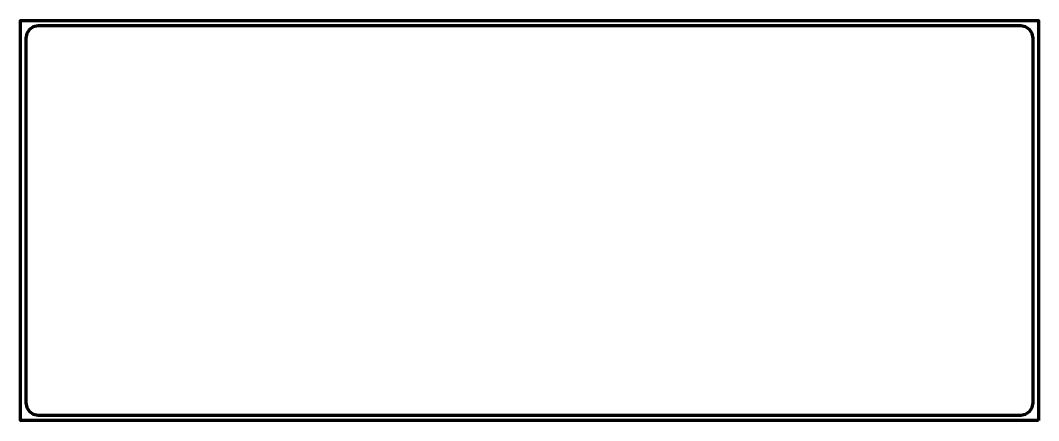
# Model space of a CAD drawing. Header units: millimetres. Extents: x -356 to 566, y -32 to 330.
import ezdxf

# ---------------------------------------------------------------- set-up
doc = ezdxf.new("R2010")
doc.units = ezdxf.units.MM
doc.header["$MEASUREMENT"] = 0
doc.layers.get('0').update_dxf_attribs({"lineweight": 0})
doc.layers.add('Safety', color=7, linetype='Continuous', lineweight=0)

msp = doc.modelspace()

# ---------------------------------------------------------------- linework, layer by layer
at = {"color": 230, "lineweight": 70, "true_color": 0xe50c7e}
msp.add_lwpolyline([(-350.76, -16.38), (-349.89, -20.71), (-347.53, -24.24), (-344.02, -26.62), (-339.72, -27.5), (550.33, -27.5), (554.62, -26.62), (558.13, -24.24), (560.5, -20.71), (561.37, -16.38), (561.37, 313.77), (560.5, 318.1), (558.13, 321.63), (554.62, 324.01), (550.33, 324.89), (-339.72, 324.89), (-344.02, 324.01), (-347.53, 321.63), (-349.89, 318.1), (-350.76, 313.77)], close=True, dxfattribs=at)
at = {"layer": 'Safety', "color": 230, "lineweight": 70, "true_color": 0xe50c7e}
msp.add_lwpolyline([(566.37, -32.5), (-355.76, -32.5), (-355.76, 329.89), (566.37, 329.89)], close=True, dxfattribs=at)

doc.saveas('drawing.dxf')
